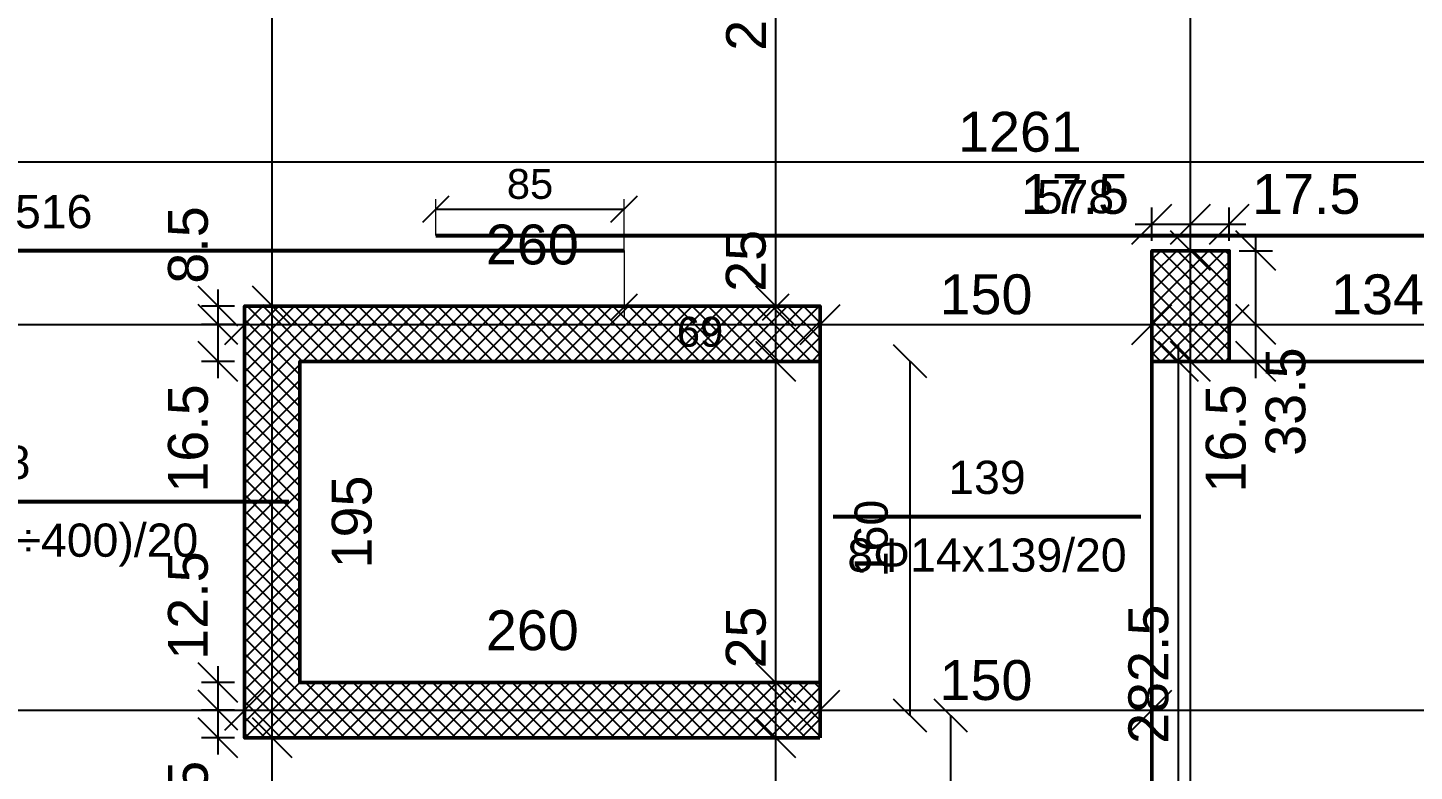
# Model space of a CAD drawing. Header units: millimetres. Extents: x -231 to 4719, y -2977 to 4533.
# Drawn here: x 490 to 1117, y -1913 to -1577 of the extents above; entities that cross this region are included whole.
import ezdxf
from ezdxf.enums import TextEntityAlignment as Align

# ---------------------------------------------------------------- set-up
doc = ezdxf.new("R2010")
doc.units = ezdxf.units.MM
for name, color, linetype, lineweight in [('COLUMN', 4, 'Continuous', 50), ('OPENING', 90, 'Continuous', 50), ('WALL', 1, 'Continuous', 50)]:
    doc.layers.add(name, color=color, linetype=linetype, lineweight=lineweight)
for name, color, linetype in [('FW_AXIS', 7, 'Continuous'), ('FW_COLUMN_HATCH', 8, 'Continuous'), ('FW_DIM', 7, 'Continuous'), ('FW_WALL_HATCH', 8, 'Continuous'), ('REB_TOP_MESH_X', 5, 'Continuous'), ('REB_TOP_MESH_X_AXDIM', 5, 'Continuous'), ('REB_TOP_MESH_X_LAP', 5, 'Continuous'), ('REB_TOP_MESH_X_RANGE', 5, 'Continuous'), ('REB_TOP_MESH_X_TEXT', 5, 'Continuous')]:
    doc.layers.add(name, color=color, linetype=linetype)
doc.styles.add('REBAR_TXT', font='arial.ttf')
doc.styles.get("Standard").update_dxf_attribs({"font": 'arial.ttf'})
doc.dimstyles.new('FW_DIM', dxfattribs={"dimtxt": 18, "dimasz": 9, "dimexe": 7.5, "dimexo": 4.5, "dimgap": 4.5, "dimtad": 1, "dimdec": 0, "dimtxsty": 'Standard', "dimtsz": 9, "dimcen": 2.5, "dimdle": 7.5, "dimclrd": 256, "dimclre": 256, "dimclrt": 7, "dimazin": 3, "dimtfac": 1, "dimtmove": 2, "dimatfit": 3})
doc.dimstyles.new('REBAR LAP', dxfattribs={"dimtxt": 13.5, "dimasz": 2.5, "dimexe": 4.5, "dimexo": 0, "dimgap": 4.5, "dimtad": 1, "dimdec": 0, "dimtxsty": 'Standard', "dimtsz": 6, "dimcen": 2.5, "dimclrd": 6, "dimclre": 6, "dimclrt": 7, "dimazin": 3, "dimtfac": 1, "dimtmove": 2, "dimatfit": 3, "dimlwd": 25, "dimlwe": 18})
doc.dimstyles.new('REBAR M-200', dxfattribs={"dimtxt": 15, "dimasz": 15, "dimexe": 25, "dimexo": 12.5, "dimgap": 10, "dimtad": 1, "dimdec": 0, "dimtxsty": 'Standard', "dimblk": 'NONE', "dimcen": 50, "dimse1": 1, "dimse2": 1, "dimclrd": 6, "dimclre": 6, "dimclrt": 7, "dimazin": 3, "dimtfac": 1, "dimtmove": 2, "dimatfit": 3, "dimldrblk": 'NONE', "dimlwd": 53})
doc.dimstyles.new('REBAR RANGE', dxfattribs={"dimtxt": 15, "dimasz": 2.5, "dimexe": 0, "dimexo": 0, "dimgap": 10, "dimtad": 1, "dimdec": 0, "dimtxsty": 'Standard', "dimtsz": 7.5, "dimcen": 2.5, "dimse1": 1, "dimse2": 1, "dimclrd": 6, "dimclre": 6, "dimclrt": 7, "dimazin": 3, "dimtfac": 1, "dimtmove": 2, "dimatfit": 3, "dimlwd": 25})

# ---------------------------------------------------------------- blocks, each defined once
blk = doc.blocks.new('*D676')
at = {"color": 6, "lineweight": 53}
blk.add_line((339.5, -1790.87), (608, -1790.87), dxfattribs=at)
at = {"layer": 'Defpoints'}
for p in [(339.5, -1790.87), (339.5, -1790.87), (608, -1790.87)]:
    blk.add_point(p, dxfattribs=at)
at = {"layer": 'REB_TOP_MESH_X', "color": 7, "insert": (473.75, -1773.37), "char_height": 15, "attachment_point": 5}
blk.add_mtext('268', dxfattribs=at)
blk = doc.blocks.new('_NONE')
blk = doc.blocks.new('*D697')
at = {"color": 6, "lineweight": 53}
blk.add_line((244, -1677.62), (759.5, -1677.62), dxfattribs=at)
at = {"layer": 'Defpoints'}
for p in [(244, -1677.62), (244, -1677.62), (759.5, -1677.62)]:
    blk.add_point(p, dxfattribs=at)
at = {"layer": 'REB_TOP_MESH_X', "color": 7, "insert": (501.75, -1660.12), "char_height": 15, "attachment_point": 5}
blk.add_mtext('516', dxfattribs=at)
blk = doc.blocks.new('*D698')
at = {"color": 6, "lineweight": 53}
blk.add_line((674.5, -1670.87), (1252.5, -1670.87), dxfattribs=at)
at = {"layer": 'Defpoints'}
for p in [(674.5, -1670.87), (674.5, -1670.87), (1252.5, -1670.87)]:
    blk.add_point(p, dxfattribs=at)
at = {"layer": 'REB_TOP_MESH_X', "color": 7, "insert": (963.5, -1653.37), "char_height": 15, "attachment_point": 5}
blk.add_mtext('578', dxfattribs=at)
blk = doc.blocks.new('_OBLIQUE')
at = {"color": 0, "linetype": 'BYBLOCK'}
blk.add_line((-0.5, -0.5), (0.5, 0.5), dxfattribs=at)
blk = doc.blocks.new('*D700')
at = {"color": 6, "lineweight": 18}
for p, q in [((674.5, -1670.87), (674.5, -1654.37)), ((759.5, -1677.62), (759.5, -1654.37))]:
    blk.add_line(p, q, dxfattribs=at)
at = {"color": 6, "lineweight": 25}
blk.add_line((674.5, -1658.87), (759.5, -1658.87), dxfattribs=at)
at = {"layer": 'Defpoints'}
for p in [(674.5, -1658.87), (674.5, -1670.87), (759.5, -1677.62)]:
    blk.add_point(p, dxfattribs=at)
at = {"layer": 'REB_TOP_MESH_X_LAP', "color": 6, "xscale": 12, "yscale": 12}
for p in [(674.5, -1658.87), (759.5, -1658.87)]:
    blk.add_blockref('_OBLIQUE', p, dxfattribs=at)
at = {"layer": 'REB_TOP_MESH_X_LAP', "color": 7, "insert": (717, -1647.62), "char_height": 13.5, "attachment_point": 5}
blk.add_mtext('85', dxfattribs=at)
blk = doc.blocks.new('*D701')
at = {"color": 6, "lineweight": 18}
for p, q in [((759.5, -1677.62), (759.5, -1707.62)), ((828.11, -1677.62), (828.11, -1707.62))]:
    blk.add_line(p, q, dxfattribs=at)
at = {"color": 6, "lineweight": 25}
blk.add_line((828.11, -1703.12), (759.5, -1703.12), dxfattribs=at)
at = {"layer": 'Defpoints'}
for p in [(759.5, -1677.62), (828.11, -1677.62), (828.11, -1703.12)]:
    blk.add_point(p, dxfattribs=at)
at = {"layer": 'REB_TOP_MESH_X_AXDIM', "color": 6, "xscale": 12, "yscale": 12}
for p in [(759.5, -1703.12), (828.11, -1703.12)]:
    blk.add_blockref('_OBLIQUE', p, dxfattribs=at)
at = {"layer": 'REB_TOP_MESH_X_AXDIM', "color": 7, "insert": (793.81, -1714.37), "char_height": 13.5, "attachment_point": 5}
blk.add_mtext('69', dxfattribs=at)
blk = doc.blocks.new('*D729')
at = {"color": 6, "lineweight": 25}
blk.add_line((888.75, -1887.62), (888.75, -1727.62), dxfattribs=at)
at = {"layer": 'Defpoints'}
for p in [(888.75, -1727.62), (888.75, -1887.62), (888.75, -1887.62)]:
    blk.add_point(p, dxfattribs=at)
at = {"layer": 'REB_TOP_MESH_X_RANGE', "color": 6, "xscale": 15, "yscale": 15, "rotation": 90}
for p in [(888.75, -1727.62), (888.75, -1887.62)]:
    blk.add_blockref('_OBLIQUE', p, dxfattribs=at)
at = {"layer": 'REB_TOP_MESH_X_RANGE', "color": 7, "insert": (871.25, -1807.62), "char_height": 15, "attachment_point": 5, "rotation": 90}
blk.add_mtext('160', dxfattribs=at)
blk = doc.blocks.new('*D730')
at = {"color": 6, "lineweight": 53}
blk.add_line((854, -1797.62), (993, -1797.62), dxfattribs=at)
at = {"layer": 'Defpoints'}
for p in [(854, -1797.62), (854, -1797.62), (993, -1797.62)]:
    blk.add_point(p, dxfattribs=at)
at = {"layer": 'REB_TOP_MESH_X', "color": 7, "insert": (923.5, -1780.12), "char_height": 15, "attachment_point": 5}
blk.add_mtext('139', dxfattribs=at)
blk = doc.blocks.new('*D732')
at = {"color": 6, "lineweight": 25}
blk.add_line((907.12, -2007.62), (907.12, -1887.62), dxfattribs=at)
at = {"layer": 'Defpoints'}
for p in [(907.12, -1887.62), (907.12, -2007.62), (907.12, -2007.62)]:
    blk.add_point(p, dxfattribs=at)
at = {"layer": 'REB_TOP_MESH_X_RANGE', "color": 6, "xscale": 15, "yscale": 15, "rotation": 90}
for p in [(907.12, -1887.62), (907.12, -2007.62)]:
    blk.add_blockref('_OBLIQUE', p, dxfattribs=at)
at = {"layer": 'REB_TOP_MESH_X_RANGE', "color": 7, "insert": (889.62, -1947.62), "char_height": 15, "attachment_point": 5, "rotation": 90}
blk.add_mtext('120', dxfattribs=at)
blk = doc.blocks.new('*D746')
for p, q in [((576.01, -1905.15), (576.01, -1877.68)), ((583.51, -1885.18), (568.51, -1885.18)), ((583.51, -1897.65), (568.51, -1897.65))]:
    blk.add_line(p, q)
at = {"layer": 'Defpoints'}
for p in [(588.01, -1885.18), (576.01, -1897.65), (588.01, -1897.65)]:
    blk.add_point(p, dxfattribs=at)
at = {"layer": 'FW_DIM', "xscale": 18, "yscale": 18, "rotation": 90}
for p in [(576.01, -1885.18), (576.01, -1897.65)]:
    blk.add_blockref('_OBLIQUE', p, dxfattribs=at)
at = {"layer": 'FW_DIM', "color": 7, "insert": (562.51, -1932.45), "char_height": 18, "attachment_point": 5, "rotation": 90}
blk.add_mtext('12.5', dxfattribs=at)
blk = doc.blocks.new('*D747')
for p, q in [((576.01, -1892.68), (576.01, -1865.21)), ((583.51, -1872.71), (568.51, -1872.71)), ((583.51, -1885.18), (568.51, -1885.18))]:
    blk.add_line(p, q)
at = {"layer": 'Defpoints'}
for p in [(588.01, -1872.71), (576.01, -1885.18), (588.01, -1885.18)]:
    blk.add_point(p, dxfattribs=at)
at = {"layer": 'FW_DIM', "xscale": 18, "yscale": 18, "rotation": 90}
for p in [(576.01, -1872.71), (576.01, -1885.18)]:
    blk.add_blockref('_OBLIQUE', p, dxfattribs=at)
at = {"layer": 'FW_DIM', "color": 7, "insert": (562.51, -1837.91), "char_height": 18, "attachment_point": 5, "rotation": 90}
blk.add_mtext('12.5', dxfattribs=at)
blk = doc.blocks.new('*D748')
for p, q in [((576.01, -1735.17), (576.01, -1703.51)), ((583.51, -1711.01), (568.51, -1711.01)), ((583.51, -1727.67), (568.51, -1727.67))]:
    blk.add_line(p, q)
at = {"layer": 'Defpoints'}
for p in [(588.01, -1711.01), (576.01, -1727.67), (588.01, -1727.67)]:
    blk.add_point(p, dxfattribs=at)
at = {"layer": 'FW_DIM', "xscale": 18, "yscale": 18, "rotation": 90}
for p in [(576.01, -1711.01), (576.01, -1727.67)]:
    blk.add_blockref('_OBLIQUE', p, dxfattribs=at)
at = {"layer": 'FW_DIM', "color": 7, "insert": (562.51, -1762.47), "char_height": 18, "attachment_point": 5, "rotation": 90}
blk.add_mtext('16.5', dxfattribs=at)
blk = doc.blocks.new('*D749')
for p, q in [((576.01, -1718.51), (576.01, -1695.2)), ((583.51, -1702.7), (568.51, -1702.7)), ((583.51, -1711.01), (568.51, -1711.01))]:
    blk.add_line(p, q)
at = {"layer": 'Defpoints'}
for p in [(588.01, -1702.7), (576.01, -1711.01), (588.01, -1711.01)]:
    blk.add_point(p, dxfattribs=at)
at = {"layer": 'FW_DIM', "xscale": 18, "yscale": 18, "rotation": 90}
for p in [(576.01, -1702.7), (576.01, -1711.01)]:
    blk.add_blockref('_OBLIQUE', p, dxfattribs=at)
at = {"layer": 'FW_DIM', "color": 7, "insert": (562.51, -1675.1), "char_height": 18, "attachment_point": 5, "rotation": 90}
blk.add_mtext('8.5', dxfattribs=at)
blk = doc.blocks.new('*D768')
for p, q in [((998.01, -1673.17), (998.01, -1658.17)), ((1015.5, -1673.17), (1015.5, -1658.17)), ((990.51, -1665.67), (1023, -1665.67))]:
    blk.add_line(p, q)
at = {"layer": 'Defpoints'}
for p in [(998.01, -1665.67), (998.01, -1677.67), (1015.5, -1677.67)]:
    blk.add_point(p, dxfattribs=at)
at = {"layer": 'FW_DIM', "xscale": 18, "yscale": 18}
for p in [(998.01, -1665.67), (1015.5, -1665.67)]:
    blk.add_blockref('_OBLIQUE', p, dxfattribs=at)
at = {"layer": 'FW_DIM', "color": 7, "insert": (963.21, -1652.17), "char_height": 18, "attachment_point": 5}
blk.add_mtext('17.5', dxfattribs=at)
blk = doc.blocks.new('*D769')
for p, q in [((1015.5, -1673.17), (1015.5, -1658.17)), ((1032.99, -1673.17), (1032.99, -1658.17)), ((1008, -1665.67), (1040.49, -1665.67))]:
    blk.add_line(p, q)
at = {"layer": 'Defpoints'}
for p in [(1015.5, -1665.67), (1015.5, -1677.67), (1032.99, -1677.67)]:
    blk.add_point(p, dxfattribs=at)
at = {"layer": 'FW_DIM', "xscale": 18, "yscale": 18}
for p in [(1015.5, -1665.67), (1032.99, -1665.67)]:
    blk.add_blockref('_OBLIQUE', p, dxfattribs=at)
at = {"layer": 'FW_DIM', "color": 7, "insert": (1067.79, -1652.17), "char_height": 18, "attachment_point": 5}
blk.add_mtext('17.5', dxfattribs=at)
blk = doc.blocks.new('*D770')
for p, q in [((1044.99, -1735.17), (1044.99, -1703.51)), ((1037.49, -1711.01), (1052.49, -1711.01)), ((1037.49, -1727.67), (1052.49, -1727.67))]:
    blk.add_line(p, q)
at = {"layer": 'Defpoints'}
for p in [(1032.99, -1711.01), (1032.99, -1727.67), (1044.99, -1727.67)]:
    blk.add_point(p, dxfattribs=at)
at = {"layer": 'FW_DIM', "xscale": 18, "yscale": 18, "rotation": 90}
for p in [(1044.99, -1711.01), (1044.99, -1727.67)]:
    blk.add_blockref('_OBLIQUE', p, dxfattribs=at)
at = {"layer": 'FW_DIM', "color": 7, "insert": (1031.49, -1762.47), "char_height": 18, "attachment_point": 5, "rotation": 90}
blk.add_mtext('16.5', dxfattribs=at)
blk = doc.blocks.new('*D771')
for p, q in [((1044.99, -1718.51), (1044.99, -1670.17)), ((1037.49, -1677.67), (1052.49, -1677.67)), ((1037.49, -1711.01), (1052.49, -1711.01))]:
    blk.add_line(p, q)
at = {"layer": 'Defpoints'}
for p in [(1032.99, -1677.67), (1032.99, -1711.01), (1044.99, -1711.01)]:
    blk.add_point(p, dxfattribs=at)
at = {"layer": 'FW_DIM', "xscale": 18, "yscale": 18, "rotation": 90}
for p in [(1044.99, -1677.67), (1044.99, -1711.01)]:
    blk.add_blockref('_OBLIQUE', p, dxfattribs=at)
at = {"layer": 'FW_DIM', "color": 7, "insert": (1058.49, -1745.81), "char_height": 18, "attachment_point": 5, "rotation": 90}
blk.add_mtext('33.5', dxfattribs=at)
blk = doc.blocks.new('*D777')
for p, q in [((1010.01, -2017.7), (1010.01, -1720.17)), ((1002.51, -1727.67), (1017.51, -1727.67)), ((1002.51, -2010.2), (1017.51, -2010.2))]:
    blk.add_line(p, q)
at = {"layer": 'Defpoints'}
for p in [(998.01, -1727.67), (998.01, -2010.2), (1010.01, -2010.2)]:
    blk.add_point(p, dxfattribs=at)
at = {"layer": 'FW_DIM', "xscale": 18, "yscale": 18, "rotation": 90}
for p in [(1010.01, -1727.67), (1010.01, -2010.2)]:
    blk.add_blockref('_OBLIQUE', p, dxfattribs=at)
at = {"layer": 'FW_DIM', "color": 7, "insert": (996.51, -1868.93), "char_height": 18, "attachment_point": 5, "rotation": 90}
blk.add_mtext('282.5', dxfattribs=at)
blk = doc.blocks.new('*D791')
for p, q in [((0, -1880.68), (0, -1877.68)), ((588.01, -1880.68), (588.01, -1877.68)), ((-7.5, -1885.18), (595.51, -1885.18))]:
    blk.add_line(p, q)
at = {"layer": 'Defpoints'}
for p in [(0, -1885.18), (0, -1885.18), (588.01, -1885.18)]:
    blk.add_point(p, dxfattribs=at)
at = {"layer": 'FW_DIM', "xscale": 18, "yscale": 18}
for p in [(0, -1885.18), (588.01, -1885.18)]:
    blk.add_blockref('_OBLIQUE', p, dxfattribs=at)
at = {"layer": 'FW_DIM', "color": 7, "insert": (294.01, -1871.68), "char_height": 18, "attachment_point": 5}
blk.add_mtext('588', dxfattribs=at)
blk = doc.blocks.new('*D792')
for p, q in [((588.01, -1880.68), (588.01, -1877.68)), ((848.07, -1880.68), (848.07, -1877.68)), ((580.51, -1885.18), (855.57, -1885.18))]:
    blk.add_line(p, q)
at = {"layer": 'Defpoints'}
for p in [(588.01, -1885.18), (588.01, -1885.18), (848.07, -1885.18)]:
    blk.add_point(p, dxfattribs=at)
at = {"layer": 'FW_DIM', "xscale": 18, "yscale": 18}
for p in [(588.01, -1885.18), (848.07, -1885.18)]:
    blk.add_blockref('_OBLIQUE', p, dxfattribs=at)
at = {"layer": 'FW_DIM', "color": 7, "insert": (718.04, -1849.18), "char_height": 18, "attachment_point": 5}
blk.add_mtext('260', dxfattribs=at)
blk = doc.blocks.new('*D793')
for p, q in [((848.07, -1880.68), (848.07, -1877.68)), ((998.01, -1880.68), (998.01, -1877.68)), ((840.57, -1885.18), (1005.51, -1885.18))]:
    blk.add_line(p, q)
at = {"layer": 'Defpoints'}
for p in [(848.07, -1885.18), (848.07, -1885.18), (998.01, -1885.18)]:
    blk.add_point(p, dxfattribs=at)
at = {"layer": 'FW_DIM', "xscale": 18, "yscale": 18}
for p in [(848.07, -1885.18), (998.01, -1885.18)]:
    blk.add_blockref('_OBLIQUE', p, dxfattribs=at)
at = {"layer": 'FW_DIM', "color": 7, "insert": (923.04, -1871.68), "char_height": 18, "attachment_point": 5}
blk.add_mtext('150', dxfattribs=at)
blk = doc.blocks.new('*D795')
for p, q in [((217.67, -1706.51), (217.67, -1703.51)), ((588.01, -1706.51), (588.01, -1703.51)), ((210.17, -1711.01), (595.51, -1711.01))]:
    blk.add_line(p, q)
at = {"layer": 'Defpoints'}
for p in [(217.67, -1711.01), (217.67, -1711.01), (588.01, -1711.01)]:
    blk.add_point(p, dxfattribs=at)
at = {"layer": 'FW_DIM', "xscale": 18, "yscale": 18}
for p in [(217.67, -1711.01), (588.01, -1711.01)]:
    blk.add_blockref('_OBLIQUE', p, dxfattribs=at)
at = {"layer": 'FW_DIM', "color": 7, "insert": (402.84, -1697.51), "char_height": 18, "attachment_point": 5}
blk.add_mtext('370', dxfattribs=at)
blk = doc.blocks.new('*D796')
for p, q in [((588.01, -1706.51), (588.01, -1703.51)), ((848.1, -1706.51), (848.1, -1703.51)), ((580.51, -1711.01), (855.6, -1711.01))]:
    blk.add_line(p, q)
at = {"layer": 'Defpoints'}
for p in [(588.01, -1711.01), (588.01, -1711.01), (848.1, -1711.01)]:
    blk.add_point(p, dxfattribs=at)
at = {"layer": 'FW_DIM', "xscale": 18, "yscale": 18}
for p in [(588.01, -1711.01), (848.1, -1711.01)]:
    blk.add_blockref('_OBLIQUE', p, dxfattribs=at)
at = {"layer": 'FW_DIM', "color": 7, "insert": (718.06, -1675.01), "char_height": 18, "attachment_point": 5}
blk.add_mtext('260', dxfattribs=at)
blk = doc.blocks.new('*D797')
for p, q in [((848.1, -1706.51), (848.1, -1703.51)), ((998.01, -1706.51), (998.01, -1703.51)), ((840.6, -1711.01), (1005.51, -1711.01))]:
    blk.add_line(p, q)
at = {"layer": 'Defpoints'}
for p in [(848.1, -1711.01), (848.1, -1711.01), (998.01, -1711.01)]:
    blk.add_point(p, dxfattribs=at)
at = {"layer": 'FW_DIM', "xscale": 18, "yscale": 18}
for p in [(848.1, -1711.01), (998.01, -1711.01)]:
    blk.add_blockref('_OBLIQUE', p, dxfattribs=at)
at = {"layer": 'FW_DIM', "color": 7, "insert": (923.06, -1697.51), "char_height": 18, "attachment_point": 5}
blk.add_mtext('150', dxfattribs=at)
blk = doc.blocks.new('*D798')
for p, q in [((998.01, -1706.51), (998.01, -1703.51)), ((1032.99, -1706.51), (1032.99, -1703.51)), ((990.51, -1711.01), (1040.49, -1711.01))]:
    blk.add_line(p, q)
at = {"layer": 'Defpoints'}
for p in [(998.01, -1711.01), (998.01, -1711.01), (1032.99, -1711.01)]:
    blk.add_point(p, dxfattribs=at)
at = {"layer": 'FW_DIM', "xscale": 18, "yscale": 18}
for p in [(998.01, -1711.01), (1032.99, -1711.01)]:
    blk.add_blockref('_OBLIQUE', p, dxfattribs=at)
blk = doc.blocks.new('*D799')
for p, q in [((1032.99, -1706.51), (1032.99, -1703.51)), ((1167, -1706.51), (1167, -1703.51)), ((1025.49, -1711.01), (1174.5, -1711.01))]:
    blk.add_line(p, q)
at = {"layer": 'Defpoints'}
for p in [(1032.99, -1711.01), (1032.99, -1711.01), (1167, -1711.01)]:
    blk.add_point(p, dxfattribs=at)
at = {"layer": 'FW_DIM', "xscale": 18, "yscale": 18}
for p in [(1032.99, -1711.01), (1167, -1711.01)]:
    blk.add_blockref('_OBLIQUE', p, dxfattribs=at)
at = {"layer": 'FW_DIM', "color": 7, "insert": (1100, -1697.51), "char_height": 18, "attachment_point": 5}
blk.add_mtext('134', dxfattribs=at)
blk = doc.blocks.new('*D802')
for p, q in [((307.81, -1633.11), (307.81, -1630.11)), ((1568.99, -1633.11), (1568.99, -1630.11)), ((300.31, -1637.61), (1576.49, -1637.61))]:
    blk.add_line(p, q)
at = {"layer": 'Defpoints'}
for p in [(307.81, -1637.61), (307.81, -1637.61), (1568.99, -1637.61)]:
    blk.add_point(p, dxfattribs=at)
at = {"layer": 'FW_DIM', "xscale": 18, "yscale": 18}
for p in [(307.81, -1637.61), (1568.99, -1637.61)]:
    blk.add_blockref('_OBLIQUE', p, dxfattribs=at)
at = {"layer": 'FW_DIM', "color": 7, "insert": (938.4, -1624.11), "char_height": 18, "attachment_point": 5}
blk.add_mtext('1261', dxfattribs=at)
blk = doc.blocks.new('*D824')
for p, q in [((600.53, -2634.68), (600.53, -1890.17)), ((596.03, -1897.67), (593.03, -1897.67)), ((596.03, -2627.18), (593.03, -2627.18))]:
    blk.add_line(p, q)
at = {"layer": 'Defpoints'}
for p in [(600.53, -1897.67), (600.53, -2627.18), (600.53, -2627.18)]:
    blk.add_point(p, dxfattribs=at)
at = {"layer": 'FW_DIM', "xscale": 18, "yscale": 18, "rotation": 90}
for p in [(600.53, -1897.67), (600.53, -2627.18)]:
    blk.add_blockref('_OBLIQUE', p, dxfattribs=at)
at = {"layer": 'FW_DIM', "color": 7, "insert": (587.03, -2262.42), "char_height": 18, "attachment_point": 5, "rotation": 90}
blk.add_mtext('730', dxfattribs=at)
blk = doc.blocks.new('*D825')
for p, q in [((600.53, -1905.17), (600.53, -1695.2)), ((596.03, -1702.7), (593.03, -1702.7)), ((596.03, -1897.67), (593.03, -1897.67))]:
    blk.add_line(p, q)
at = {"layer": 'Defpoints'}
for p in [(600.53, -1702.7), (600.53, -1897.67), (600.53, -1897.67)]:
    blk.add_point(p, dxfattribs=at)
at = {"layer": 'FW_DIM', "xscale": 18, "yscale": 18, "rotation": 90}
for p in [(600.53, -1702.7), (600.53, -1897.67)]:
    blk.add_blockref('_OBLIQUE', p, dxfattribs=at)
at = {"layer": 'FW_DIM', "color": 7, "insert": (636.53, -1800.18), "char_height": 18, "attachment_point": 5, "rotation": 90}
blk.add_mtext('195', dxfattribs=at)
blk = doc.blocks.new('*D826')
for p, q in [((600.53, -1710.2), (600.53, -1065.24)), ((596.03, -1072.74), (593.03, -1072.74)), ((596.03, -1702.7), (593.03, -1702.7))]:
    blk.add_line(p, q)
at = {"layer": 'Defpoints'}
for p in [(600.53, -1072.74), (600.53, -1702.7), (600.53, -1702.7)]:
    blk.add_point(p, dxfattribs=at)
at = {"layer": 'FW_DIM', "xscale": 18, "yscale": 18, "rotation": 90}
for p in [(600.53, -1072.74), (600.53, -1702.7)]:
    blk.add_blockref('_OBLIQUE', p, dxfattribs=at)
at = {"layer": 'FW_DIM', "color": 7, "insert": (587.03, -1387.72), "char_height": 18, "attachment_point": 5, "rotation": 90}
blk.add_mtext('630', dxfattribs=at)
blk = doc.blocks.new('*D830')
for p, q in [((828.11, -2015.21), (828.11, -1890.14)), ((823.61, -1897.64), (820.61, -1897.64)), ((823.61, -2007.71), (820.61, -2007.71))]:
    blk.add_line(p, q)
at = {"layer": 'Defpoints'}
for p in [(828.11, -1897.64), (828.11, -2007.71), (828.11, -2007.71)]:
    blk.add_point(p, dxfattribs=at)
at = {"layer": 'FW_DIM', "xscale": 18, "yscale": 18, "rotation": 90}
for p in [(828.11, -1897.64), (828.11, -2007.71)]:
    blk.add_blockref('_OBLIQUE', p, dxfattribs=at)
at = {"layer": 'FW_DIM', "color": 7, "insert": (814.61, -1952.68), "char_height": 18, "attachment_point": 5, "rotation": 90}
blk.add_mtext('110', dxfattribs=at)
blk = doc.blocks.new('*D831')
for p, q in [((828.11, -1905.14), (828.11, -1865.22)), ((823.61, -1872.72), (820.61, -1872.72)), ((823.61, -1897.64), (820.61, -1897.64))]:
    blk.add_line(p, q)
at = {"layer": 'Defpoints'}
for p in [(828.11, -1872.72), (828.11, -1897.64), (828.11, -1897.64)]:
    blk.add_point(p, dxfattribs=at)
at = {"layer": 'FW_DIM', "xscale": 18, "yscale": 18, "rotation": 90}
for p in [(828.11, -1872.72), (828.11, -1897.64)]:
    blk.add_blockref('_OBLIQUE', p, dxfattribs=at)
at = {"layer": 'FW_DIM', "color": 7, "insert": (814.61, -1852.32), "char_height": 18, "attachment_point": 5, "rotation": 90}
blk.add_mtext('25', dxfattribs=at)
blk = doc.blocks.new('*D832')
for p, q in [((828.11, -1735.17), (828.11, -1695.2)), ((823.61, -1702.7), (820.61, -1702.7)), ((823.61, -1727.67), (820.61, -1727.67))]:
    blk.add_line(p, q)
at = {"layer": 'Defpoints'}
for p in [(828.11, -1702.7), (828.11, -1727.67), (828.11, -1727.67)]:
    blk.add_point(p, dxfattribs=at)
at = {"layer": 'FW_DIM', "xscale": 18, "yscale": 18, "rotation": 90}
for p in [(828.11, -1702.7), (828.11, -1727.67)]:
    blk.add_blockref('_OBLIQUE', p, dxfattribs=at)
at = {"layer": 'FW_DIM', "color": 7, "insert": (814.61, -1682.3), "char_height": 18, "attachment_point": 5, "rotation": 90}
blk.add_mtext('25', dxfattribs=at)
blk = doc.blocks.new('*D833')
for p, q in [((828.11, -1710.2), (828.11, -1422.7)), ((823.61, -1430.2), (820.61, -1430.2)), ((823.61, -1702.7), (820.61, -1702.7))]:
    blk.add_line(p, q)
at = {"layer": 'Defpoints'}
for p in [(828.11, -1430.2), (828.11, -1702.7), (828.11, -1702.7)]:
    blk.add_point(p, dxfattribs=at)
at = {"layer": 'FW_DIM', "xscale": 18, "yscale": 18, "rotation": 90}
for p in [(828.11, -1430.2), (828.11, -1702.7)]:
    blk.add_blockref('_OBLIQUE', p, dxfattribs=at)
at = {"layer": 'FW_DIM', "color": 7, "insert": (814.61, -1566.45), "char_height": 18, "attachment_point": 5, "rotation": 90}
blk.add_mtext('272', dxfattribs=at)
blk = doc.blocks.new('*D839')
for p, q in [((1015.5, -1735.17), (1015.5, -1670.17)), ((1011, -1677.67), (1008, -1677.67)), ((1011, -1727.67), (1008, -1727.67))]:
    blk.add_line(p, q)
at = {"layer": 'Defpoints'}
for p in [(1015.5, -1677.67), (1015.5, -1727.67), (1015.5, -1727.67)]:
    blk.add_point(p, dxfattribs=at)
at = {"layer": 'FW_DIM', "xscale": 18, "yscale": 18, "rotation": 90}
for p in [(1015.5, -1677.67), (1015.5, -1727.67)]:
    blk.add_blockref('_OBLIQUE', p, dxfattribs=at)
blk = doc.blocks.new('*D840')
for p, q in [((1015.5, -1685.17), (1015.5, -1090.26)), ((1011, -1097.76), (1008, -1097.76)), ((1011, -1677.67), (1008, -1677.67))]:
    blk.add_line(p, q)
at = {"layer": 'Defpoints'}
for p in [(1015.5, -1097.76), (1015.5, -1677.67), (1015.5, -1677.67)]:
    blk.add_point(p, dxfattribs=at)
at = {"layer": 'FW_DIM', "xscale": 18, "yscale": 18, "rotation": 90}
for p in [(1015.5, -1097.76), (1015.5, -1677.67)]:
    blk.add_blockref('_OBLIQUE', p, dxfattribs=at)
at = {"layer": 'FW_DIM', "color": 7, "insert": (1002, -1387.71), "char_height": 18, "attachment_point": 5, "rotation": 90}
blk.add_mtext('580', dxfattribs=at)

msp = doc.modelspace()

# ---------------------------------------------------------------- hatches: boundary and pattern name
at = {"layer": 'FW_COLUMN_HATCH'}
h = msp.add_hatch(dxfattribs=at)
h.set_pattern_fill('ANSI37', scale=1.6)
h.paths.add_polyline_path([(1032.99, -1727.67), (998.01, -1727.67), (998.01, -1677.67), (1032.99, -1677.67), (1032.99, -1727.67)])
at = {"layer": 'FW_WALL_HATCH'}
h = msp.add_hatch(dxfattribs=at)
h.set_pattern_fill('ANSI37', scale=1.6)
h.paths.add_polyline_path([(848.1, -1727.67), (613.04, -1727.67), (613.04, -1872.72), (848.07, -1872.69), (848.07, -1872.72), (848.07, -1897.64), (847.99, -1897.64), (588.01, -1897.67), (588.01, -1702.7), (848.1, -1702.7), (848.1, -1727.67)])

# ---------------------------------------------------------------- linework, layer by layer
at = {"layer": 'COLUMN'}
msp.add_lwpolyline([(1032.99, -1727.67), (998.01, -1727.67), (998.01, -1677.67), (1032.99, -1677.67)], close=True, dxfattribs=at)
at = {"layer": 'FW_AXIS', "color": 8}
for p, q in [((600.53, -2662.71), (600.53, -1072.72)), ((828.11, -2662.71), (828.11, -1072.72)), ((1015.5, -2662.71), (1015.5, -1072.72)), ((0, -1637.61), (1569.04, -1637.61)), ((0, -1711.01), (1569.04, -1711.01)), ((0, -1885.18), (1569.04, -1885.18))]:
    msp.add_line(p, q, dxfattribs=at)
at = {"layer": 'OPENING'}
for points in [[(848.1, -1727.67), (613.04, -1727.67), (613.04, -1872.72), (848.1, -1872.72)], [(998.01, -1727.67), (1342, -1727.67), (1342, -2010.2), (998.01, -2010.2)]]:
    msp.add_lwpolyline(points, close=True, dxfattribs=at)
at = {"layer": 'WALL'}
msp.add_lwpolyline([(847.99, -1897.64), (588.01, -1897.67), (588.01, -1702.7), (848.1, -1702.7), (848.1, -1727.67), (613.04, -1727.67), (613.04, -1872.72), (848.07, -1872.69), (848.07, -1872.72), (848.07, -1897.64)], dxfattribs=at)

# ---------------------------------------------------------------- texts
at = {"layer": 'REB_TOP_MESH_X_TEXT', "color": 7, "style": 'REBAR_TXT'}
for s, p in [('8Φ14x(268÷400)/20', (473.75, -1800.87)), ('8Φ14x139/20', (923.5, -1807.62))]:
    msp.add_text(s, height=15, dxfattribs=at).set_placement(p, align=Align.TOP_CENTER)

# ---------------------------------------------------------------- dimensions: what is measured, and where the dimension line sits
at = {"layer": 'FW_DIM'}
for base, p1, p2, text, picture, middle in [((600.53, -1702.7), (600.53, -1702.7), (600.53, -1072.74), '630', '*D826', (587.03, -1387.72)), ((1015.5, -1677.67), (1015.5, -1677.67), (1015.5, -1097.76), '580', '*D840', (1002, -1387.71)), ((828.11, -1702.7), (828.11, -1702.7), (828.11, -1430.2), '272', '*D833', (814.61, -1566.45)), ((576.01, -1711.01), (588.01, -1711.01), (588.01, -1702.7), '8.5', '*D749', (562.51, -1675.1)), ((828.11, -1727.67), (828.11, -1727.67), (828.11, -1702.7), '25', '*D832', (814.61, -1682.3)), ((1015.5, -1727.67), (1015.5, -1727.67), (1015.5, -1677.67), ' ', '*D839', (1015.5, -1702.67)), ((1044.99, -1711.01), (1032.99, -1711.01), (1032.99, -1677.67), '33.5', '*D771', (1058.49, -1745.81)), ((600.53, -1897.67), (600.53, -1897.67), (600.53, -1702.7), '195', '*D825', (636.53, -1800.18)), ((576.01, -1727.67), (588.01, -1727.67), (588.01, -1711.01), '16.5', '*D748', (562.51, -1762.47)), ((1044.99, -1727.67), (1032.99, -1727.67), (1032.99, -1711.01), '16.5', '*D770', (1031.49, -1762.47)), ((1010.01, -2010.2), (998.01, -2010.2), (998.01, -1727.67), '282.5', '*D777', (996.51, -1868.93)), ((576.01, -1885.18), (588.01, -1885.18), (588.01, -1872.71), '12.5', '*D747', (562.51, -1837.91)), ((828.11, -1897.64), (828.11, -1897.64), (828.11, -1872.72), '25', '*D831', (814.61, -1852.32)), ((576.01, -1897.65), (588.01, -1897.65), (588.01, -1885.18), '12.5', '*D746', (562.51, -1932.45)), ((600.53, -2627.18), (600.53, -2627.18), (600.53, -1897.67), '730', '*D824', (587.03, -2262.42)), ((828.11, -2007.71), (828.11, -2007.71), (828.11, -1897.64), '110', '*D830', (814.61, -1952.68))]:
    dim = msp.add_linear_dim(base=base, p1=p1, p2=p2, angle=90, text=text, dimstyle='FW_DIM', override={"dimtmove": 2}, dxfattribs=at)
    dim.commit()
    dim.dimension.update_dxf_attribs({"geometry": picture, "text_midpoint": middle, "dimtype": 160})
for base, p1, p2, text, picture, middle in [((307.81, -1637.61), (307.81, -1637.61), (1568.99, -1637.61), '1261', '*D802', (938.4, -1624.11)), ((998.01, -1665.67), (998.01, -1677.67), (1015.5, -1677.67), '17.5', '*D768', (963.21, -1652.17)), ((1015.5, -1665.67), (1015.5, -1677.67), (1032.99, -1677.67), '17.5', '*D769', (1067.79, -1652.17)), ((588.01, -1711.01), (588.01, -1711.01), (848.1, -1711.01), '260', '*D796', (718.06, -1675.01)), ((217.67, -1711.01), (217.67, -1711.01), (588.01, -1711.01), '370', '*D795', (402.84, -1697.51)), ((848.1, -1711.01), (848.1, -1711.01), (998.01, -1711.01), '150', '*D797', (923.06, -1697.51)), ((1032.99, -1711.01), (1032.99, -1711.01), (1167, -1711.01), '134', '*D799', (1100, -1697.51)), ((998.01, -1711.01), (998.01, -1711.01), (1032.99, -1711.01), ' ', '*D798', (1015.5, -1711.01)), ((588.01, -1885.18), (588.01, -1885.18), (848.07, -1885.18), '260', '*D792', (718.04, -1849.18)), ((0, -1885.18), (0, -1885.18), (588.01, -1885.18), '588', '*D791', (294.01, -1871.68)), ((848.07, -1885.18), (848.07, -1885.18), (998.01, -1885.18), '150', '*D793', (923.04, -1871.68))]:
    dim = msp.add_linear_dim(base=base, p1=p1, p2=p2, text=text, dimstyle='FW_DIM', override={"dimtmove": 2}, dxfattribs=at)
    dim.commit()
    dim.dimension.update_dxf_attribs({"geometry": picture, "text_midpoint": middle, "dimtype": 160})
at = {"layer": 'REB_TOP_MESH_X'}
for base, p1, p2, picture, middle in [((674.5, -1670.87), (674.5, -1670.87), (1252.5, -1670.87), '*D698', (963.5, -1653.37)), ((244, -1677.62094326), (244, -1677.62094326), (759.5, -1677.62094326), '*D697', (501.75, -1660.12094326)), ((339.5, -1790.87094326), (339.5, -1790.87094326), (608, -1790.87094326), '*D676', (473.75, -1773.37094326)), ((854, -1797.62), (854, -1797.62), (993, -1797.62), '*D730', (923.5, -1780.12))]:
    dim = msp.add_linear_dim(base=base, p1=p1, p2=p2, dimstyle='REBAR M-200', dxfattribs=at)
    dim.commit()
    dim.dimension.update_dxf_attribs({"geometry": picture, "text_midpoint": middle})
at = {"layer": 'REB_TOP_MESH_X_AXDIM'}
dim = msp.add_linear_dim(base=(828.11, -1703.12), p1=(828.11, -1677.62), p2=(759.5, -1677.62), dimstyle='REBAR LAP', dxfattribs=at)
dim.commit()
dim.dimension.update_dxf_attribs({"geometry": '*D701', "text_midpoint": (793.81, -1714.37)})
at = {"layer": 'REB_TOP_MESH_X_LAP'}
dim = msp.add_linear_dim(base=(674.5, -1658.87), p1=(674.5, -1670.87), p2=(759.5, -1677.62), dimstyle='REBAR LAP', dxfattribs=at)
dim.commit()
dim.dimension.update_dxf_attribs({"geometry": '*D700', "text_midpoint": (717, -1647.62)})
at = {"layer": 'REB_TOP_MESH_X_RANGE'}
for base, p1, p2, picture, middle in [((888.75, -1887.62), (888.75, -1887.62), (888.75, -1727.62), '*D729', (871.25, -1807.62)), ((907.12, -2007.62), (907.12, -2007.62), (907.12, -1887.62), '*D732', (889.62, -1947.62))]:
    dim = msp.add_linear_dim(base=base, p1=p1, p2=p2, angle=90, dimstyle='REBAR RANGE', dxfattribs=at)
    dim.commit()
    dim.dimension.update_dxf_attribs({"geometry": picture, "text_midpoint": middle})

doc.saveas('drawing.dxf')
